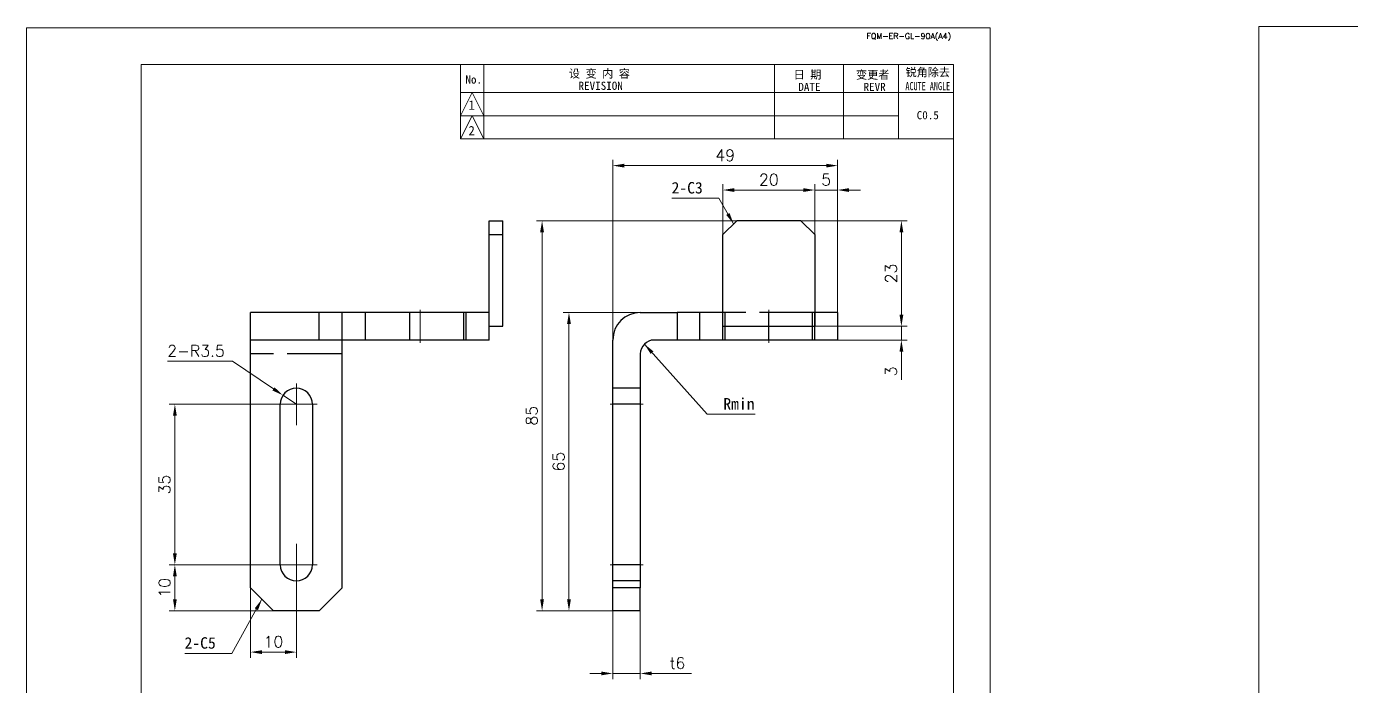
# Model space of a CAD drawing. Header units: millimetres. Extents: x -162325 to -83245, y 277409 to 326486.
# Drawn here: x -159967.8 to -159679.3, y 298493.3 to 298636.9 of the extents above; entities that cross this region are included whole.
import ezdxf
from ezdxf.enums import TextEntityAlignment as Align

# ---------------------------------------------------------------- set-up
doc = ezdxf.new("R2010")
doc.units = ezdxf.units.MM
for name, pattern in [('CENTER2', [28.575, 19.05, -3.175, 3.175, -3.175]), ('DASHDOT', [18.5, 12, -3, 0.5, -3]), ('DASHED', [15, 12, -3]), ('DASHED2', [9.525, 6.35, -3.175])]:
    doc.linetypes.add(name, pattern=pattern)
for name, color, linetype, lineweight in [('A4', 3, 'Continuous', 20), ('中心线', 2, 'CENTER2', 13), ('图框', 7, 'Continuous', 20), ('尺寸线', 3, 'Continuous', 13), ('虚线', 2, 'DASHED2', 25)]:
    doc.layers.add(name, color=color, linetype=linetype, lineweight=lineweight)
doc.styles.add('CH-1', font='')
doc.styles.get("Standard").update_dxf_attribs({"font": 'txt', "bigfont": 'gbcbig.shx'})
doc.styles.add('工程字', font='')
doc.styles.get('CH-1').set_extended_font_data('SimSun')
doc.styles.get('工程字').set_extended_font_data('SimSun')
doc.dimstyles.new('副本01', dxfattribs={"dimtxt": 2.5, "dimasz": 2.5, "dimexe": 1.25, "dimexo": 0, "dimgap": 1, "dimtad": 1, "dimdsep": 46, "dimtxsty": 'Standard', "dimcen": 1, "dimclrd": 3, "dimclre": 3, "dimclrt": 1, "dimadec": 1, "dimazin": 2, "dimtfac": 1, "dimtmove": 0, "dimatfit": 3, "dimfxl": 0, "dimtolj": 1, "dimlwd": -1, "dimlwe": -1, "dimarcsym": 0})
doc.dimstyles.new('副本01$0', dxfattribs={"dimtxt": 2.5, "dimasz": 2.5, "dimexe": 1.25, "dimexo": 0, "dimgap": 1, "dimtad": 1, "dimdsep": 46, "dimtxsty": 'Standard', "dimcen": 1, "dimclrd": 3, "dimclre": 3, "dimclrt": 1, "dimadec": 1, "dimazin": 2, "dimtfac": 1, "dimtmove": 0, "dimatfit": 3, "dimfxl": 0, "dimtolj": 1, "dimlwd": -1, "dimlwe": -1, "dimarcsym": 0})
doc.dimstyles.new('副本01$4', dxfattribs={"dimtxt": 2.5, "dimasz": 2.5, "dimexe": 1.25, "dimexo": 0, "dimgap": 1, "dimtad": 1, "dimtih": 1, "dimtoh": 1, "dimdsep": 46, "dimtxsty": 'Standard', "dimcen": 1, "dimclrd": 3, "dimclre": 3, "dimclrt": 1, "dimadec": 1, "dimazin": 2, "dimtfac": 1, "dimtmove": 0, "dimatfit": 3, "dimfxl": 0, "dimtolj": 1, "dimlwd": -1, "dimlwe": -1, "dimarcsym": 0})

# ---------------------------------------------------------------- blocks, each defined once
blk = doc.blocks.new('1比1 竖框')
at = {"layer": '图框'}
for p, q in [((0, 0), (0, 297)), ((0, 297), (210, 297)), ((178, 297), (202, 297)), ((210, 297), (210, 0)), ((25, 289), (202, 289)), ((25, 10), (25, 289)), ((25, 272.79), (25, 289)), ((94.55, 272.79), (94.55, 289)), ((99.62, 289), (99.62, 272.79)), ((163, 289), (163, 272.79)), ((163, 289), (163, 272.79)), ((163, 289), (163, 272.79)), ((163, 289), (163, 272.79)), ((163, 289), (163, 272.79)), ((178, 289), (178, 272.79)), ((178, 289), (178, 272.79)), ((178, 289), (178, 272.79)), ((178, 289), (178, 272.79)), ((178, 289), (178, 272.79)), ((178, 289), (202, 289)), ((178, 289), (202, 289)), ((178, 289), (202, 289)), ((178, 289), (202, 289)), ((202, 289), (178, 289)), ((190, 289), (190, 272.79)), ((190, 289), (190, 272.79)), ((190, 289), (190, 272.79)), ((190, 289), (190, 272.79)), ((190, 289), (190, 272.79)), ((202, 289), (202, 10)), ((94.55, 277.86), (97.09, 282.93)), ((94.55, 282.93), (190, 282.93)), ((94.55, 282.93), (190, 282.93)), ((94.55, 282.93), (190, 282.93)), ((94.55, 282.93), (190, 282.93)), ((97.09, 282.93), (99.62, 277.86)), ((190, 282.93), (202, 282.93)), ((190, 282.93), (202, 282.93)), ((190, 282.93), (202, 282.93)), ((190, 282.93), (202, 282.93)), ((94.55, 272.79), (97.09, 277.86)), ((94.55, 277.86), (190, 277.86)), ((94.55, 277.86), (190, 277.86)), ((94.55, 277.86), (190, 277.86)), ((94.55, 277.86), (190, 277.86)), ((97.09, 277.86), (99.62, 272.79)), ((94.55, 272.79), (202, 272.79)), ((202, 272.79), (94.55, 272.79)), ((94.55, 272.79), (202, 272.79)), ((94.55, 272.79), (202, 272.79))]:
    blk.add_line(p, q, dxfattribs=at)
at = {"layer": '图框', "style": 'CH-1'}
for s, height, p in [('锐角除去', 1.775, (196.38, 287.37)), ('No.', 1.775, (97.45, 285.73)), ('设 变 内 容', 1.775, (124.84, 287.09)), ('日 期', 1.775, (170.17, 286.84)), ('变更者', 1.775, (184.38, 286.84)), ('REVISION', 1.775, (125.11, 284.38)), ('DATE', 1.775, (170.59, 284.13)), ('REVR', 1.775, (184.8, 284.13)), ('1', 2.03, (97, 280.16)), ('C0.5', 1.775, (196.38, 277.97)), ('2', 2.03, (97, 274.61))]:
    blk.add_text(s, height=height, dxfattribs=at).set_placement(p, align=Align.MIDDLE)
at = {"layer": '图框', "style": 'CH-1', "width": 0.7}
blk.add_text('ACUTE ANGLE', height=1.7746, dxfattribs=at).set_placement((196.38, 284.31), align=Align.MIDDLE)
at = {"layer": '图框', "insert": (192.25, 295), "char_height": 1.25, "width": 39, "attachment_point": 5}
blk.add_mtext('{\\Ftxt,@extfont2|c134;FQM-ER-GL-90A(A4)}', dxfattribs=at)
blk = doc.blocks.new('*D158')
at = {"layer": 'Defpoints', "color": 0, "transparency": 16777216}
for p in [(-159935.47, 298519.58), (-159914, 298519.58), (-159914, 298509.58)]:
    blk.add_point(p, dxfattribs=at)
at = {"layer": '尺寸线', "color": 3, "transparency": 16777216}
for p, q in [((-159914, 298519.58), (-159936.72, 298519.58)), ((-159935.47, 298512.08), (-159935.47, 298517.08)), ((-159914, 298509.58), (-159936.72, 298509.58))]:
    blk.add_line(p, q, dxfattribs=at)
for points in [[(-159935.88, 298517.08), (-159935.05, 298517.08), (-159935.47, 298519.58)], [(-159935.88, 298512.08), (-159935.05, 298512.08), (-159935.47, 298509.58)]]:
    blk.add_solid(points, dxfattribs=at)
at = {"layer": '尺寸线', "color": 1, "transparency": 16777216, "insert": (-159937.72, 298514.58), "char_height": 2.5, "attachment_point": 5, "rotation": 90}
blk.add_mtext('\\A1;10', dxfattribs=at)
blk = doc.blocks.new('*D159')
at = {"layer": 'Defpoints', "color": 0, "transparency": 16777216}
for p in [(-159935.47, 298554.58), (-159913.55, 298554.58), (-159913.55, 298519.58)]:
    blk.add_point(p, dxfattribs=at)
at = {"layer": '尺寸线', "color": 3, "transparency": 16777216}
for p, q in [((-159913.55, 298554.58), (-159936.72, 298554.58)), ((-159935.47, 298522.08), (-159935.47, 298552.08)), ((-159913.55, 298519.58), (-159936.72, 298519.58))]:
    blk.add_line(p, q, dxfattribs=at)
for points in [[(-159935.88, 298552.08), (-159935.05, 298552.08), (-159935.47, 298554.58)], [(-159935.88, 298522.08), (-159935.05, 298522.08), (-159935.47, 298519.58)]]:
    blk.add_solid(points, dxfattribs=at)
at = {"layer": '尺寸线', "color": 1, "transparency": 16777216, "insert": (-159937.72, 298537.08), "char_height": 2.5, "attachment_point": 5, "rotation": 90}
blk.add_mtext('\\A1;35', dxfattribs=at)
blk = doc.blocks.new('*D160')
at = {"layer": 'Defpoints', "color": 0, "transparency": 16777216}
for p in [(-159919, 298514.58), (-159909, 298515.03), (-159909, 298500.57)]:
    blk.add_point(p, dxfattribs=at)
at = {"layer": '尺寸线', "color": 3, "transparency": 16777216}
for p, q in [((-159919, 298514.58), (-159919, 298499.32)), ((-159909, 298515.03), (-159909, 298499.32)), ((-159916.5, 298500.57), (-159911.5, 298500.57))]:
    blk.add_line(p, q, dxfattribs=at)
for points in [[(-159916.5, 298500.98), (-159916.5, 298500.15), (-159919, 298500.57)], [(-159911.5, 298500.98), (-159911.5, 298500.15), (-159909, 298500.57)]]:
    blk.add_solid(points, dxfattribs=at)
at = {"layer": '尺寸线', "color": 1, "transparency": 16777216, "insert": (-159914, 298502.82), "char_height": 2.5, "attachment_point": 5}
blk.add_mtext('\\A1;10', dxfattribs=at)
blk = doc.blocks.new('*D161')
at = {"layer": 'Defpoints', "color": 0, "transparency": 16777216}
for p in [(-159911.91, 298556.54), (-159909, 298554.58)]:
    blk.add_point(p, dxfattribs=at)
at = {"layer": '尺寸线', "color": 3, "transparency": 16777216}
for p, q in [((-159937.11, 298563.96), (-159922.93, 298563.96)), ((-159922.93, 298563.96), (-159913.98, 298557.94)), ((-159909, 298554.58), (-159911.91, 298556.54))]:
    blk.add_line(p, q, dxfattribs=at)
blk.add_solid([(-159913.75, 298558.28), (-159914.21, 298557.59), (-159911.91, 298556.54)], dxfattribs=at)
at = {"layer": '尺寸线', "color": 1, "transparency": 16777216, "insert": (-159930.86, 298566.21), "char_height": 2.5, "attachment_point": 5}
blk.add_mtext('\\A1;2-R3.5', dxfattribs=at)
blk = doc.blocks.new('*D162')
at = {"layer": 'Defpoints', "color": 0, "transparency": 16777216}
for p in [(-159791.06, 298606.6), (-159791.06, 298574.58), (-159840.06, 298568.58)]:
    blk.add_point(p, dxfattribs=at)
at = {"layer": '尺寸线', "color": 3, "transparency": 16777216}
for p, q in [((-159840.06, 298568.58), (-159840.06, 298607.85)), ((-159837.56, 298606.6), (-159793.56, 298606.6)), ((-159791.06, 298574.58), (-159791.06, 298607.85))]:
    blk.add_line(p, q, dxfattribs=at)
for points in [[(-159837.56, 298607.01), (-159837.56, 298606.18), (-159840.06, 298606.6)], [(-159793.56, 298607.01), (-159793.56, 298606.18), (-159791.06, 298606.6)]]:
    blk.add_solid(points, dxfattribs=at)
at = {"layer": '尺寸线', "color": 1, "transparency": 16777216, "insert": (-159815.56, 298608.85), "char_height": 2.5, "attachment_point": 5}
blk.add_mtext('\\A1;49', dxfattribs=at)
blk = doc.blocks.new('*D163')
at = {"layer": 'Defpoints', "color": 0, "transparency": 16777216}
for p in [(-159796.06, 298601.28), (-159796.06, 298591.58), (-159791.06, 298574.58)]:
    blk.add_point(p, dxfattribs=at)
at = {"layer": '尺寸线', "color": 3, "transparency": 16777216}
for p, q in [((-159798.56, 298601.28), (-159801.06, 298601.28)), ((-159796.06, 298591.58), (-159796.06, 298602.53)), ((-159791.06, 298601.28), (-159796.06, 298601.28)), ((-159791.06, 298574.58), (-159791.06, 298602.53)), ((-159788.56, 298601.28), (-159786.06, 298601.28))]:
    blk.add_line(p, q, dxfattribs=at)
for points in [[(-159798.56, 298601.69), (-159798.56, 298600.86), (-159796.06, 298601.28)], [(-159788.56, 298601.69), (-159788.56, 298600.86), (-159791.06, 298601.28)]]:
    blk.add_solid(points, dxfattribs=at)
at = {"layer": '尺寸线', "color": 1, "transparency": 16777216, "insert": (-159793.56, 298603.53), "char_height": 2.5, "attachment_point": 5}
blk.add_mtext('\\A1;5', dxfattribs=at)
blk = doc.blocks.new('*D164')
at = {"layer": 'Defpoints', "color": 0, "transparency": 16777216}
for p in [(-159796.06, 298601.28), (-159816.06, 298591.58), (-159796.06, 298591.58)]:
    blk.add_point(p, dxfattribs=at)
at = {"layer": '尺寸线', "color": 3, "transparency": 16777216}
for p, q in [((-159816.06, 298591.58), (-159816.06, 298602.53)), ((-159813.56, 298601.28), (-159798.56, 298601.28)), ((-159796.06, 298591.58), (-159796.06, 298602.53))]:
    blk.add_line(p, q, dxfattribs=at)
for points in [[(-159813.56, 298601.69), (-159813.56, 298600.86), (-159816.06, 298601.28)], [(-159798.56, 298601.69), (-159798.56, 298600.86), (-159796.06, 298601.28)]]:
    blk.add_solid(points, dxfattribs=at)
at = {"layer": '尺寸线', "color": 1, "transparency": 16777216, "insert": (-159806.06, 298603.53), "char_height": 2.5, "attachment_point": 5}
blk.add_mtext('\\A1;20', dxfattribs=at)
blk = doc.blocks.new('*D165')
at = {"layer": 'Defpoints', "color": 0, "transparency": 16777216}
for p in [(-159796.06, 298571.58), (-159791.06, 298568.58), (-159777.17, 298568.58)]:
    blk.add_point(p, dxfattribs=at)
at = {"layer": '尺寸线', "color": 3, "transparency": 16777216}
for p, q in [((-159777.17, 298574.08), (-159777.17, 298576.58)), ((-159796.06, 298571.58), (-159775.92, 298571.58)), ((-159777.17, 298571.58), (-159777.17, 298568.58)), ((-159791.06, 298568.58), (-159775.92, 298568.58)), ((-159777.17, 298566.08), (-159777.17, 298559.92))]:
    blk.add_line(p, q, dxfattribs=at)
for points in [[(-159777.58, 298574.08), (-159776.75, 298574.08), (-159777.17, 298571.58)], [(-159777.58, 298566.08), (-159776.75, 298566.08), (-159777.17, 298568.58)]]:
    blk.add_solid(points, dxfattribs=at)
at = {"layer": '尺寸线', "color": 1, "transparency": 16777216, "insert": (-159779.42, 298561.75), "char_height": 2.5, "attachment_point": 5, "rotation": 90}
blk.add_mtext('\\A1;3', dxfattribs=at)
blk = doc.blocks.new('*D166')
at = {"layer": 'Defpoints', "color": 0, "transparency": 16777216}
for p in [(-159799.06, 298594.58), (-159777.17, 298594.58), (-159796.06, 298571.58)]:
    blk.add_point(p, dxfattribs=at)
at = {"layer": '尺寸线', "color": 3, "transparency": 16777216}
for p, q in [((-159799.06, 298594.58), (-159775.92, 298594.58)), ((-159777.17, 298574.08), (-159777.17, 298592.08)), ((-159796.06, 298571.58), (-159775.92, 298571.58))]:
    blk.add_line(p, q, dxfattribs=at)
for points in [[(-159777.58, 298592.08), (-159776.75, 298592.08), (-159777.17, 298594.58)], [(-159777.58, 298574.08), (-159776.75, 298574.08), (-159777.17, 298571.58)]]:
    blk.add_solid(points, dxfattribs=at)
at = {"layer": '尺寸线', "color": 1, "transparency": 16777216, "insert": (-159779.42, 298583.08), "char_height": 2.5, "attachment_point": 5, "rotation": 90}
blk.add_mtext('\\A1;23', dxfattribs=at)
blk = doc.blocks.new('*D167')
at = {"layer": 'Defpoints', "color": 0, "transparency": 16777216}
for p in [(-159840.06, 298509.58), (-159834.06, 298509.58), (-159834.06, 298495.92)]:
    blk.add_point(p, dxfattribs=at)
at = {"layer": '尺寸线', "color": 3, "transparency": 16777216}
for p, q in [((-159840.06, 298509.58), (-159840.06, 298494.67)), ((-159834.06, 298509.58), (-159834.06, 298494.67)), ((-159842.56, 298495.92), (-159845.06, 298495.92)), ((-159840.06, 298495.92), (-159834.06, 298495.92)), ((-159831.56, 298495.92), (-159822.89, 298495.92))]:
    blk.add_line(p, q, dxfattribs=at)
for points in [[(-159842.56, 298496.33), (-159842.56, 298495.5), (-159840.06, 298495.92)], [(-159831.56, 298496.33), (-159831.56, 298495.5), (-159834.06, 298495.92)]]:
    blk.add_solid(points, dxfattribs=at)
at = {"layer": '尺寸线', "color": 1, "transparency": 16777216, "insert": (-159825.97, 298498.17), "char_height": 2.5, "attachment_point": 5}
blk.add_mtext('\\A1;t6', dxfattribs=at)
blk = doc.blocks.new('*D168')
at = {"layer": 'Defpoints', "color": 0, "transparency": 16777216}
for p in [(-159849.6, 298574.58), (-159834.06, 298574.58), (-159840.06, 298509.58)]:
    blk.add_point(p, dxfattribs=at)
at = {"layer": '尺寸线', "color": 3, "transparency": 16777216}
for p, q in [((-159834.06, 298574.58), (-159850.85, 298574.58)), ((-159849.6, 298512.08), (-159849.6, 298572.08)), ((-159840.06, 298509.58), (-159850.85, 298509.58))]:
    blk.add_line(p, q, dxfattribs=at)
for points in [[(-159850.02, 298572.08), (-159849.18, 298572.08), (-159849.6, 298574.58)], [(-159850.02, 298512.08), (-159849.18, 298512.08), (-159849.6, 298509.58)]]:
    blk.add_solid(points, dxfattribs=at)
at = {"layer": '尺寸线', "color": 1, "transparency": 16777216, "insert": (-159851.85, 298542.08), "char_height": 2.5, "attachment_point": 5, "rotation": 90}
blk.add_mtext('\\A1;65', dxfattribs=at)
blk = doc.blocks.new('*D170')
at = {"layer": 'Defpoints', "color": 0, "transparency": 16777216}
for p in [(-159813.06, 298594.58), (-159855.46, 298509.58), (-159840.06, 298509.58)]:
    blk.add_point(p, dxfattribs=at)
at = {"layer": '尺寸线', "color": 3, "transparency": 16777216}
for p, q in [((-159813.06, 298594.58), (-159856.71, 298594.58)), ((-159855.46, 298592.08), (-159855.46, 298512.08)), ((-159840.06, 298509.58), (-159856.71, 298509.58))]:
    blk.add_line(p, q, dxfattribs=at)
for points in [[(-159855.88, 298592.08), (-159855.05, 298592.08), (-159855.46, 298594.58)], [(-159855.88, 298512.08), (-159855.05, 298512.08), (-159855.46, 298509.58)]]:
    blk.add_solid(points, dxfattribs=at)
at = {"layer": '尺寸线', "color": 1, "transparency": 16777216, "insert": (-159857.71, 298552.08), "char_height": 2.5, "attachment_point": 5, "rotation": 90}
blk.add_mtext('\\A1;85', dxfattribs=at)

msp = doc.modelspace()

# ---------------------------------------------------------------- linework, layer by layer
at = {"color": 7}
for p, q in [((-159867.003, 298594.585), (-159864.003, 298594.585)), ((-159867.003, 298591.585), (-159867.003, 298594.585)), ((-159864.003, 298591.585), (-159864.003, 298594.585)), ((-159816.055, 298591.585), (-159813.055, 298594.585)), ((-159799.055, 298594.585), (-159813.055, 298594.585)), ((-159796.055, 298591.585), (-159799.055, 298594.585)), ((-159867.003, 298591.585), (-159864.003, 298591.585)), ((-159867.003, 298571.585), (-159867.003, 298591.585)), ((-159864.003, 298571.585), (-159864.003, 298591.585)), ((-159816.055, 298571.585), (-159816.055, 298591.585)), ((-159796.055, 298591.585), (-159796.055, 298571.585)), ((-159919.003, 298568.585), (-159919.003, 298574.585)), ((-159899.003, 298574.585), (-159919.003, 298574.585)), ((-159899.003, 298568.585), (-159899.003, 298574.585)), ((-159894.003, 298574.585), (-159899.003, 298574.585)), ((-159872.003, 298574.585), (-159894.003, 298574.585)), ((-159894.003, 298574.585), (-159894.003, 298568.585)), ((-159872.003, 298568.585), (-159872.003, 298574.585)), ((-159867.003, 298574.585), (-159872.003, 298574.585)), ((-159867.003, 298568.585), (-159867.003, 298574.585)), ((-159834.055, 298574.585), (-159826.055, 298574.585)), ((-159821.055, 298574.585), (-159826.055, 298574.585)), ((-159826.055, 298574.585), (-159826.055, 298568.585)), ((-159821.055, 298568.585), (-159821.055, 298574.585)), ((-159816.055, 298574.585), (-159821.055, 298574.585)), ((-159816.055, 298568.585), (-159816.055, 298574.585)), ((-159791.055, 298574.585), (-159796.055, 298574.585)), ((-159791.055, 298568.585), (-159791.055, 298574.585)), ((-159867.003, 298571.585), (-159864.003, 298571.585)), ((-159816.055, 298571.585), (-159796.055, 298571.585)), ((-159796.055, 298568.585), (-159796.055, 298571.585)), ((-159899.003, 298568.585), (-159919.003, 298568.585)), ((-159919.003, 298514.585), (-159919.003, 298568.585)), ((-159899.003, 298514.585), (-159899.003, 298568.585)), ((-159894.003, 298568.585), (-159899.003, 298568.585)), ((-159872.003, 298568.585), (-159894.003, 298568.585)), ((-159867.003, 298568.585), (-159872.003, 298568.585)), ((-159840.055, 298514.585), (-159840.055, 298568.585)), ((-159826.055, 298568.585), (-159831.055, 298568.585)), ((-159821.055, 298568.585), (-159826.055, 298568.585)), ((-159816.055, 298568.585), (-159821.055, 298568.585)), ((-159796.055, 298568.585), (-159816.055, 298568.585)), ((-159791.055, 298568.585), (-159796.055, 298568.585)), ((-159834.055, 298565.585), (-159834.055, 298514.585)), ((-159912.503, 298519.585), (-159912.503, 298554.585)), ((-159905.503, 298554.585), (-159905.503, 298519.585)), ((-159914.003, 298509.585), (-159919.003, 298514.585)), ((-159904.003, 298509.585), (-159899.003, 298514.585)), ((-159834.055, 298514.585), (-159840.055, 298514.585)), ((-159840.055, 298509.585), (-159840.055, 298514.585)), ((-159834.055, 298509.585), (-159834.055, 298514.585)), ((-159904.003, 298509.585), (-159914.003, 298509.585)), ((-159834.055, 298509.585), (-159840.055, 298509.585))]:
    msp.add_line(p, q, dxfattribs=at)
for centre, radius, start, end in [((-159834.055, 298568.585), 6, 90, 180), ((-159831.055, 298565.585), 3, 90, 180), ((-159909.003, 298554.585), 3.5, 0, 180), ((-159909.003, 298519.585), 3.5, 180, 0)]:
    msp.add_arc(centre, radius, start, end, dxfattribs=at)
at = {"layer": 'A4'}
for points in [[(-159967.801, 298636.62), (-159757.801, 298636.62), (-159757.801, 298339.62), (-159967.801, 298339.62)], [(-159699.306, 298636.925), (-159489.306, 298636.925), (-159489.306, 298339.925), (-159699.306, 298339.925)]]:
    msp.add_lwpolyline(points, close=True, dxfattribs=at)
at = {"layer": '中心线', "linetype": 'DASHDOT'}
for p, q in [((-159882.003, 298567.985), (-159882.003, 298575.185)), ((-159806.056, 298567.985), (-159806.056, 298575.185)), ((-159909.003, 298559.135), (-159909.003, 298550.035)), ((-159904.453, 298554.585), (-159913.553, 298554.585)), ((-159833.455, 298554.585), (-159840.656, 298554.585)), ((-159909.003, 298524.135), (-159909.003, 298515.035)), ((-159904.453, 298519.585), (-159913.553, 298519.585)), ((-159833.455, 298519.585), (-159840.656, 298519.585))]:
    msp.add_line(p, q, dxfattribs=at)
at = {"layer": '虚线', "linetype": 'DASHED'}
for p, q in [((-159867.003, 298591.585), (-159864.003, 298591.585)), ((-159904.003, 298568.585), (-159904.003, 298574.585)), ((-159884.309, 298568.585), (-159884.309, 298574.585)), ((-159872.503, 298568.585), (-159872.503, 298574.585)), ((-159872.003, 298568.585), (-159872.003, 298574.585)), ((-159796.055, 298574.585), (-159816.055, 298574.585)), ((-159815.555, 298568.585), (-159815.555, 298574.585)), ((-159806.055, 298568.585), (-159806.055, 298574.585)), ((-159796.555, 298568.585), (-159796.555, 298574.585)), ((-159796.055, 298571.585), (-159796.055, 298574.585)), ((-159899.003, 298568.585), (-159919.003, 298568.585)), ((-159899.003, 298565.585), (-159919.003, 298565.585)), ((-159834.055, 298558.085), (-159840.055, 298558.085)), ((-159834.055, 298554.585), (-159840.055, 298554.585)), ((-159834.055, 298554.585), (-159840.055, 298554.585)), ((-159834.055, 298519.585), (-159840.055, 298519.585)), ((-159834.055, 298519.585), (-159840.055, 298519.585)), ((-159834.055, 298516.085), (-159840.055, 298516.085)), ((-159834.055, 298514.585), (-159840.055, 298514.585))]:
    msp.add_line(p, q, dxfattribs=at)

# ---------------------------------------------------------------- block references
at = {"layer": '图框'}
for p in [(-159967.801, 298339.62), (-159699.306, 298339.925)]:
    msp.add_blockref('1比1 竖框', p, dxfattribs=at)

# ---------------------------------------------------------------- texts
at = {"layer": '尺寸线', "color": 1, "char_height": 2.5, "style": '工程字'}
for s, insert, attachment_point in [('2-C3', (-159820.446, 298600.485), 9), ('Rmin', (-159815.975, 298553.436), 7), ('2-C5', (-159926.559, 298501.275), 9)]:
    msp.add_mtext(s, dxfattribs=dict(at, insert=insert, attachment_point=attachment_point))

# ---------------------------------------------------------------- dimensions: what is measured, and where the dimension line sits
at = {"layer": '尺寸线'}
for base, p1, p2, picture, middle in [((-159791.055, 298606.595), (-159840.055, 298568.585), (-159791.055, 298574.585), '*D162', (-159815.555, 298608.845)), ((-159796.055, 298601.275), (-159816.055, 298591.585), (-159796.055, 298591.585), '*D164', (-159806.055, 298603.525)), ((-159796.055, 298601.275), (-159791.055, 298574.585), (-159796.055, 298591.585), '*D163', (-159793.555, 298603.525)), ((-159909.003, 298500.567), (-159919.003, 298514.585), (-159909.003, 298515.035), '*D160', (-159914.003, 298502.817))]:
    dim = msp.add_linear_dim(base=base, p1=p1, p2=p2, dimstyle='副本01$0', dxfattribs=at)
    dim.commit()
    dim.dimension.update_dxf_attribs({"geometry": picture, "text_midpoint": middle})
for base, p1, p2, picture, middle in [((-159855.464, 298509.585), (-159813.055, 298594.585), (-159840.055, 298509.585), '*D170', (-159857.714, 298552.085)), ((-159777.168, 298594.585), (-159796.055, 298571.585), (-159799.055, 298594.585), '*D166', (-159779.418, 298583.085)), ((-159849.598, 298574.585), (-159840.055, 298509.585), (-159834.055, 298574.585), '*D168', (-159851.848, 298542.085)), ((-159777.168, 298568.585), (-159796.055, 298571.585), (-159791.055, 298568.585), '*D165', (-159779.418, 298561.752)), ((-159935.467, 298554.585), (-159913.553, 298519.585), (-159913.553, 298554.585), '*D159', (-159937.717, 298537.085)), ((-159935.467, 298519.585), (-159914.003, 298509.585), (-159914.003, 298519.585), '*D158', (-159937.717, 298514.585))]:
    dim = msp.add_linear_dim(base=base, p1=p1, p2=p2, angle=90, dimstyle='副本01$0', dxfattribs=at)
    dim.commit()
    dim.dimension.update_dxf_attribs({"geometry": picture, "text_midpoint": middle})
dim = msp.add_radius_dim(center=(-159909.003, 298554.585), mpoint=(-159911.906, 298556.54), dimstyle='副本01$4', override={"dimpost": '2-R<>'}, dxfattribs=at)
dim.commit()
dim.dimension.update_dxf_attribs({"geometry": '*D161', "text_midpoint": (-159930.857, 298563.964), "dimtype": 164})
dim = msp.add_linear_dim(base=(-159834.055, 298495.916), p1=(-159840.055, 298509.585), p2=(-159834.055, 298509.585), dimstyle='副本01$0', override={"dimpost": 't<>'}, dxfattribs=at)
dim.commit()
dim.dimension.update_dxf_attribs({"geometry": '*D167', "text_midpoint": (-159825.972, 298498.166)})

# ---------------------------------------------------------------- leaders
at = {"layer": '尺寸线', "annotation_type": 0, "has_hookline": 1}
for points, hookline_direction, text_width in [([(-159813.739, 298593.901), (-159816.946, 298599.485), (-159819.446, 298599.485)], 1, 6.746), ([(-159833.177, 298567.706), (-159819.475, 298552.436), (-159816.975, 298552.436)], 0, 6.927), ([(-159916.503, 298512.085), (-159923.059, 298500.275), (-159925.559, 298500.275)], 1, 6.746)]:
    msp.add_leader(points, dimstyle='副本01', override={"dimgap": 1, "dimtad": 1}, dxfattribs=dict(at, hookline_direction=hookline_direction, text_width=text_width))

doc.saveas('drawing.dxf')
